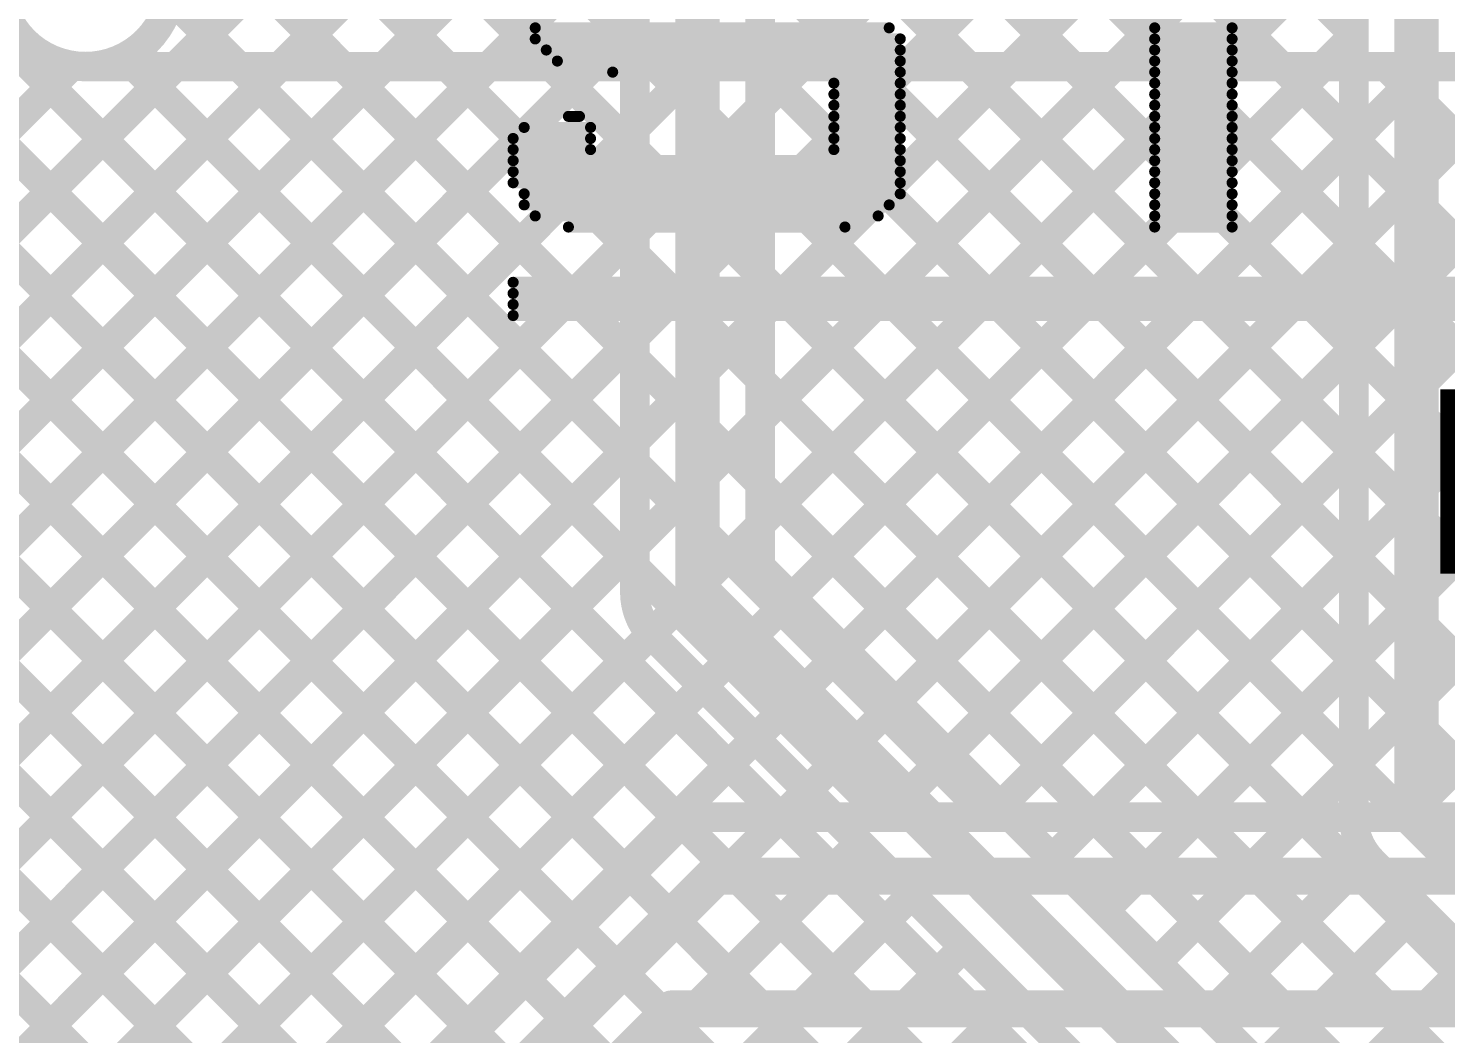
# Model space of a CAD drawing. Header units: millimetres. Extents: x -0.32 to 3.69, y -0.11 to 2.37.
# Drawn here: x 0.4185 to 0.8029, y 1.3593 to 1.6319 of the extents above; entities that cross this region are included whole.
import ezdxf

# ---------------------------------------------------------------- set-up
doc = ezdxf.new("R2010")
doc.units = ezdxf.units.MM
doc.header["$MEASUREMENT"] = 0
for name, color, linetype in [('BottomLayer', 5, 'Continuous'), ('TopLayer', 1, 'Continuous'), ('TopOverlay', 2, 'Continuous')]:
    doc.layers.add(name, color=color, linetype=linetype)
doc.styles.add('Agency FB', font='', dxfattribs={"height": 0.2})
doc.styles.get('Agency FB').set_extended_font_data('Agency FB')

msp = doc.modelspace()

# ---------------------------------------------------------------- linework, layer by layer
at = {"layer": 'BottomLayer'}
for points, const_width in [([(0.13203, 1.9085), (0.62253, 1.418)], 0.008), ([(0.10724, 1.90501), (0.59625, 1.416)], 0.008), ([(0.0931, 1.89086), (0.58167, 1.4023)], 0.008), ([(0.07896, 1.87672), (0.56753, 1.38815)], 0.008), ([(0.06481, 1.86258), (0.55338, 1.37401)], 0.008), ([(0.05067, 1.84844), (0.53924, 1.35987)], 0.008), ([(0.03653, 1.8343), (0.5251, 1.34573)], 0.008), ([(0.02239, 1.82015), (0.51096, 1.33158)], 0.008), ([(0.00825, 1.80601), (0.49682, 1.31744)], 0.008), ([(-0.0035, 1.78947), (0.48267, 1.3033)], 0.008), ([(0.65089, 1.418), (0.86733, 1.63444)], 0.008), ([(0.62261, 1.418), (0.82726, 1.62265)], 0.008), ([(0.67918, 1.418), (0.88357, 1.6224)], 0.008), ([(-0.0035, 1.18787), (0.4304, 1.62178)], 0.008), ([(-0.0035, 1.15959), (0.45841, 1.6215)], 0.008), ([(-0.0035, 1.1313), (0.4867, 1.6215)], 0.008), ([(0.00086, 1.10738), (0.51498, 1.6215)], 0.008), ([(0.015, 1.09323), (0.54327, 1.6215)], 0.008), ([(0.11313, 1.16308), (0.57155, 1.6215)], 0.008), ([(0.13617, 1.15783), (0.59983, 1.6215)], 0.008), ([(0.16445, 1.15783), (0.62812, 1.6215)], 0.008), ([(0.19274, 1.15783), (0.6564, 1.6215)], 0.008), ([(0.22102, 1.15783), (0.68469, 1.6215)], 0.008), ([(0.24931, 1.15783), (0.71297, 1.6215)], 0.008), ([(0.27759, 1.15783), (0.74126, 1.6215)], 0.008), ([(0.30587, 1.15783), (0.76954, 1.6215)], 0.008), ([(0.33416, 1.15783), (0.79782, 1.6215)], 0.008), ([(0.434, 1.6215), (0.696, 1.6215)], 0.008), ([(0.44732, 1.6215), (0.65082, 1.418)], 0.008), ([(0.4756, 1.6215), (0.6791, 1.418)], 0.008), ([(0.50388, 1.6215), (0.70738, 1.418)], 0.008), ([(0.53217, 1.6215), (0.73567, 1.418)], 0.008), ([(0.56045, 1.6215), (0.76395, 1.418)], 0.008), ([(0.58874, 1.6215), (0.79224, 1.418)], 0.008), ([(0.61702, 1.6215), (0.82052, 1.418)], 0.008), ([(0.64531, 1.6215), (0.84881, 1.418)], 0.008), ([(0.67359, 1.6215), (0.87709, 1.418)], 0.008), ([(0.696, 1.6215), (0.82, 1.6215)], 0.008), ([(0.70187, 1.6215), (0.8989, 1.42448)], 0.008), ([(0.70746, 1.418), (0.91096, 1.6215)], 0.008), ([(0.73016, 1.6215), (1.33881, 1.01285)], 0.008), ([(0.73575, 1.418), (0.93925, 1.6215)], 0.008), ([(0.75844, 1.6215), (1.36653, 1.01341)], 0.008), ([(0.76403, 1.418), (0.96753, 1.6215)], 0.008), ([(0.78673, 1.6215), (1.39482, 1.01341)], 0.008), ([(0.79231, 1.418), (0.99581, 1.6215)], 0.008), ([(0.604, 1.418), (0.87874, 1.418)], 0.008), ([(0.33721, 1.15783), (0.59267, 1.4133)], 0.008), ([(0.34383, 1.14183), (0.604, 1.402)], 0.01), ([(0.604, 1.402), (0.895, 1.402)], 0.01), ([(0.33724, 1.11024), (0.593, 1.366)], 0.01), ([(0.593, 1.366), (0.895, 1.366)], 0.01)]:
    msp.add_lwpolyline(points, dxfattribs=dict(at, const_width=const_width))
at = {"layer": 'BottomLayer', "const_width": 0.008}
for points in [[(0.434, 1.6215, -1), (0.434, 1.6685)], [(0.59267, 1.4133, -0.199231), (0.604, 1.418)], [(0.59269, 1.41331, -0.198912), (0.604, 1.418)]]:
    msp.add_lwpolyline(points, format="xyb", dxfattribs=at)
at = {"layer": 'BottomLayer'}
for points, const_width in [([(0.4284, 1.62178, 1), (0.4324, 1.62178, 1)], 0.004), ([(0.432, 1.6215, 1), (0.436, 1.6215, 1)], 0.004), ([(0.432, 1.6215, 1), (0.436, 1.6215, 1)], 0.004), ([(0.44532, 1.6215, 1), (0.44932, 1.6215, 1)], 0.004), ([(0.45641, 1.6215, 1), (0.46041, 1.6215, 1)], 0.004), ([(0.4736, 1.6215, 1), (0.4776, 1.6215, 1)], 0.004), ([(0.4847, 1.6215, 1), (0.4887, 1.6215, 1)], 0.004), ([(0.50188, 1.6215, 1), (0.50588, 1.6215, 1)], 0.004), ([(0.51298, 1.6215, 1), (0.51698, 1.6215, 1)], 0.004), ([(0.53017, 1.6215, 1), (0.53417, 1.6215, 1)], 0.004), ([(0.54127, 1.6215, 1), (0.54527, 1.6215, 1)], 0.004), ([(0.55845, 1.6215, 1), (0.56245, 1.6215, 1)], 0.004), ([(0.56955, 1.6215, 1), (0.57355, 1.6215, 1)], 0.004), ([(0.58674, 1.6215, 1), (0.59074, 1.6215, 1)], 0.004), ([(0.59783, 1.6215, 1), (0.60183, 1.6215, 1)], 0.004), ([(0.61502, 1.6215, 1), (0.61902, 1.6215, 1)], 0.004), ([(0.62612, 1.6215, 1), (0.63012, 1.6215, 1)], 0.004), ([(0.64331, 1.6215, 1), (0.64731, 1.6215, 1)], 0.004), ([(0.6544, 1.6215, 1), (0.6584, 1.6215, 1)], 0.004), ([(0.67159, 1.6215, 1), (0.67559, 1.6215, 1)], 0.004), ([(0.68269, 1.6215, 1), (0.68669, 1.6215, 1)], 0.004), ([(0.694, 1.6215, 1), (0.698, 1.6215, 1)], 0.004), ([(0.694, 1.6215, 1), (0.698, 1.6215, 1)], 0.004), ([(0.69987, 1.6215, 1), (0.70387, 1.6215, 1)], 0.004), ([(0.71097, 1.6215, 1), (0.71497, 1.6215, 1)], 0.004), ([(0.72816, 1.6215, 1), (0.73216, 1.6215, 1)], 0.004), ([(0.73926, 1.6215, 1), (0.74326, 1.6215, 1)], 0.004), ([(0.75644, 1.6215, 1), (0.76044, 1.6215, 1)], 0.004), ([(0.76754, 1.6215, 1), (0.77154, 1.6215, 1)], 0.004), ([(0.78473, 1.6215, 1), (0.78873, 1.6215, 1)], 0.004), ([(0.79582, 1.6215, 1), (0.79982, 1.6215, 1)], 0.004), ([(0.59425, 1.416, 1), (0.59825, 1.416, 1)], 0.004), ([(0.602, 1.418, 1), (0.606, 1.418, 1)], 0.004), ([(0.602, 1.418, 1), (0.606, 1.418, 1)], 0.004), ([(0.602, 1.418, 1), (0.606, 1.418, 1)], 0.004), ([(0.62053, 1.418, 1), (0.62453, 1.418, 1)], 0.004), ([(0.62061, 1.418, 1), (0.62461, 1.418, 1)], 0.004), ([(0.64882, 1.418, 1), (0.65282, 1.418, 1)], 0.004), ([(0.64889, 1.418, 1), (0.65289, 1.418, 1)], 0.004), ([(0.6771, 1.418, 1), (0.6811, 1.418, 1)], 0.004), ([(0.67718, 1.418, 1), (0.68118, 1.418, 1)], 0.004), ([(0.70538, 1.418, 1), (0.70938, 1.418, 1)], 0.004), ([(0.70546, 1.418, 1), (0.70946, 1.418, 1)], 0.004), ([(0.73367, 1.418, 1), (0.73767, 1.418, 1)], 0.004), ([(0.73375, 1.418, 1), (0.73775, 1.418, 1)], 0.004), ([(0.76195, 1.418, 1), (0.76595, 1.418, 1)], 0.004), ([(0.76203, 1.418, 1), (0.76603, 1.418, 1)], 0.004), ([(0.79024, 1.418, 1), (0.79424, 1.418, 1)], 0.004), ([(0.79031, 1.418, 1), (0.79431, 1.418, 1)], 0.004), ([(0.59067, 1.4133, 1), (0.59467, 1.4133, 1)], 0.004), ([(0.59067, 1.4133, 1), (0.59467, 1.4133, 1)], 0.004), ([(0.59069, 1.41331, 1), (0.59469, 1.41331, 1)], 0.004), ([(0.6015, 1.402, 1), (0.6065, 1.402, 1)], 0.005), ([(0.6015, 1.402, 1), (0.6065, 1.402, 1)], 0.005), ([(0.57967, 1.4023, 1), (0.58367, 1.4023, 1)], 0.004), ([(0.56553, 1.38815, 1), (0.56953, 1.38815, 1)], 0.004), ([(0.55138, 1.37401, 1), (0.55538, 1.37401, 1)], 0.004), ([(0.5905, 1.366, 1), (0.5955, 1.366, 1)], 0.005), ([(0.5905, 1.366, 1), (0.5955, 1.366, 1)], 0.005), ([(0.53724, 1.35987, 1), (0.54124, 1.35987, 1)], 0.004)]:
    msp.add_lwpolyline(points, format="xyb", close=True, dxfattribs=dict(at, const_width=const_width))
at = {"layer": 'TopLayer'}
for points, const_width in [([(0.4575, 1.95073), (0.778, 1.63023)], 0.008), ([(0.10543, 1.9351), (1.6622, 0.37833)], 0.008), ([(0.4575, 1.92244), (0.778, 1.60194)], 0.008), ([(0.09129, 1.92096), (1.6622, 0.35005)], 0.008), ([(0.07715, 1.90681), (1.6622, 0.32177)], 0.008), ([(0.106, 1.26909), (0.74441, 1.9075)], 0.008), ([(0.106, 1.2408), (0.7727, 1.9075)], 0.008), ([(0.617, 1.61038), (0.91412, 1.9075)], 0.008), ([(0.617, 1.5821), (0.9424, 1.9075)], 0.008), ([(0.06301, 1.89267), (1.22082, 0.73486)], 0.008), ([(0.4575, 1.89416), (0.778, 1.57366)], 0.008), ([(0.04886, 1.87853), (1.18989, 0.7375)], 0.008), ([(0.617, 1.55381), (0.94182, 1.87863)], 0.008), ([(0.03472, 1.86439), (1.16161, 0.7375)], 0.008), ([(0.4575, 1.86587), (0.778, 1.54537)], 0.008), ([(0.02058, 1.85025), (1.13333, 0.7375)], 0.008), ([(0.0175, 1.82504), (1.10504, 0.7375)], 0.008), ([(0.0175, 1.79676), (1.07676, 0.7375)], 0.008), ([(0.0175, 1.76847), (1.04847, 0.7375)], 0.008), ([(0.4575, 1.75274), (0.583, 1.62724)], 0.008), ([(0.4575, 1.72445), (0.583, 1.59895)], 0.008), ([(0.4575, 1.69617), (0.583, 1.57067)], 0.008), ([(0.106, 1.21252), (0.57744, 1.68396)], 0.008), ([(0.6, 1.479), (0.6, 1.6806)], 0.012), ([(0.617, 1.52553), (0.77219, 1.68072)], 0.008), ([(0.795, 1.418), (0.795, 1.6806)], 0.012), ([(0.62166, 1.67343), (0.778, 1.51709)], 0.008), ([(0.4575, 1.66788), (0.583, 1.54238)], 0.008), ([(0.583, 1.479), (0.583, 1.66539)], 0.008), ([(0.617, 1.48604), (0.617, 1.66539)], 0.008), ([(0.778, 1.418), (0.778, 1.66539)], 0.008), ([(0.11577, 1.194), (0.583, 1.66123)], 0.008), ([(0.617, 1.49724), (0.778, 1.65824)], 0.008), ([(0.617, 1.64981), (0.778, 1.48881)], 0.008), ([(0.45699, 1.64011), (0.583, 1.5141)], 0.008), ([(0.14405, 1.194), (0.583, 1.63295)], 0.008), ([(0.62554, 1.4775), (0.778, 1.62996)], 0.008), ([(0.44473, 1.62409), (0.583, 1.48582)], 0.008), ([(0.106, 1.29737), (0.4304, 1.62178)], 0.008), ([(0.617, 1.62152), (0.778, 1.46052)], 0.008), ([(0.17233, 1.194), (0.583, 1.60467)], 0.008), ([(0.63968, 1.46336), (0.778, 1.60168)], 0.008), ([(0.617, 1.59324), (0.778, 1.43224)], 0.008), ([(0.21262, 1.206), (0.583, 1.57638)], 0.008), ([(0.65382, 1.44922), (0.778, 1.57339)], 0.008), ([(0.617, 1.56495), (0.85795, 1.324)], 0.008), ([(0.2409, 1.206), (0.583, 1.5481)], 0.008), ([(0.66797, 1.43507), (0.778, 1.54511)], 0.008), ([(0.617, 1.53667), (0.82967, 1.324)], 0.008), ([(0.26919, 1.206), (0.583, 1.51981)], 0.008), ([(0.68211, 1.42093), (0.778, 1.51682)], 0.008), ([(0.617, 1.50838), (0.80138, 1.324)], 0.008), ([(0.275, 1.18353), (0.583, 1.49153)], 0.008), ([(0.69625, 1.40679), (0.778, 1.48854)], 0.008), ([(0.617, 1.48604), (0.77904, 1.324)], 0.008), ([(0.6, 1.479), (0.772, 1.307)], 0.012), ([(0.275, 1.15524), (0.58737, 1.46762)], 0.008), ([(0.588, 1.46696), (0.75996, 1.295)], 0.008), ([(0.71039, 1.39265), (0.778, 1.46025)], 0.008), ([(0.275, 1.12696), (0.6015, 1.45346)], 0.008), ([(0.275, 1.09868), (0.61564, 1.43932)], 0.008), ([(0.72454, 1.37851), (0.778, 1.43197)], 0.008), ([(0.275, 1.07039), (0.62978, 1.42518)], 0.008), ([(0.795, 1.418), (0.887, 1.326)], 0.012), ([(0.265, 1.03211), (0.64393, 1.41103)], 0.008), ([(0.73868, 1.36436), (0.78171, 1.4074)], 0.008), ([(0.783, 1.40596), (0.86496, 1.324)], 0.008), ([(0.265, 1.00382), (0.65807, 1.39689)], 0.008), ([(0.75282, 1.35022), (0.79578, 1.39318)], 0.008), ([(0.265, 0.97554), (0.67221, 1.38275)], 0.008), ([(0.76696, 1.33608), (0.80992, 1.37904)], 0.008), ([(0.265, 0.94725), (0.68635, 1.36861)], 0.008)]:
    msp.add_lwpolyline(points, dxfattribs=dict(at, const_width=const_width))
at = {"layer": 'TopLayer', "const_width": 0.008}
for points in [[(0.4575, 1.645, -1), (0.4105, 1.645)], [(0.588, 1.46696, -0.199327), (0.583, 1.479)], [(0.58798, 1.46698, -0.198912), (0.583, 1.479)], [(0.783, 1.40596, -0.199327), (0.778, 1.418)], [(0.78298, 1.40598, -0.198912), (0.778, 1.418)]]:
    msp.add_lwpolyline(points, format="xyb", dxfattribs=at)
at = {"layer": 'TopLayer'}
for points, const_width in [([(0.581, 1.63295, 1), (0.585, 1.63295, 1)], 0.004), ([(0.776, 1.63023, 1), (0.78, 1.63023, 1)], 0.004), ([(0.776, 1.62996, 1), (0.78, 1.62996, 1)], 0.004), ([(0.581, 1.62724, 1), (0.585, 1.62724, 1)], 0.004), ([(0.44273, 1.62409, 1), (0.44673, 1.62409, 1)], 0.004), ([(0.4284, 1.62178, 1), (0.4324, 1.62178, 1)], 0.004), ([(0.615, 1.62152, 1), (0.619, 1.62152, 1)], 0.004), ([(0.615, 1.61038, 1), (0.619, 1.61038, 1)], 0.004), ([(0.581, 1.60467, 1), (0.585, 1.60467, 1)], 0.004), ([(0.581, 1.59895, 1), (0.585, 1.59895, 1)], 0.004), ([(0.776, 1.60194, 1), (0.78, 1.60194, 1)], 0.004), ([(0.776, 1.60168, 1), (0.78, 1.60168, 1)], 0.004), ([(0.615, 1.59324, 1), (0.619, 1.59324, 1)], 0.004), ([(0.615, 1.5821, 1), (0.619, 1.5821, 1)], 0.004), ([(0.581, 1.57638, 1), (0.585, 1.57638, 1)], 0.004), ([(0.776, 1.57366, 1), (0.78, 1.57366, 1)], 0.004), ([(0.776, 1.57339, 1), (0.78, 1.57339, 1)], 0.004), ([(0.581, 1.57067, 1), (0.585, 1.57067, 1)], 0.004), ([(0.615, 1.56495, 1), (0.619, 1.56495, 1)], 0.004), ([(0.615, 1.55381, 1), (0.619, 1.55381, 1)], 0.004), ([(0.581, 1.5481, 1), (0.585, 1.5481, 1)], 0.004), ([(0.776, 1.54537, 1), (0.78, 1.54537, 1)], 0.004), ([(0.776, 1.54511, 1), (0.78, 1.54511, 1)], 0.004), ([(0.581, 1.54238, 1), (0.585, 1.54238, 1)], 0.004), ([(0.615, 1.53667, 1), (0.619, 1.53667, 1)], 0.004), ([(0.615, 1.52553, 1), (0.619, 1.52553, 1)], 0.004), ([(0.581, 1.51981, 1), (0.585, 1.51981, 1)], 0.004), ([(0.776, 1.51709, 1), (0.78, 1.51709, 1)], 0.004), ([(0.776, 1.51682, 1), (0.78, 1.51682, 1)], 0.004), ([(0.581, 1.5141, 1), (0.585, 1.5141, 1)], 0.004), ([(0.615, 1.50838, 1), (0.619, 1.50838, 1)], 0.004), ([(0.615, 1.49724, 1), (0.619, 1.49724, 1)], 0.004), ([(0.581, 1.49153, 1), (0.585, 1.49153, 1)], 0.004), ([(0.776, 1.48881, 1), (0.78, 1.48881, 1)], 0.004), ([(0.776, 1.48854, 1), (0.78, 1.48854, 1)], 0.004), ([(0.581, 1.48582, 1), (0.585, 1.48582, 1)], 0.004), ([(0.615, 1.48604, 1), (0.619, 1.48604, 1)], 0.004), ([(0.615, 1.48604, 1), (0.619, 1.48604, 1)], 0.004), ([(0.597, 1.479, 1), (0.603, 1.479, 1)], 0.006), ([(0.597, 1.479, 1), (0.603, 1.479, 1)], 0.006), ([(0.581, 1.479, 1), (0.585, 1.479, 1)], 0.004), ([(0.581, 1.479, 1), (0.585, 1.479, 1)], 0.004), ([(0.581, 1.479, 1), (0.585, 1.479, 1)], 0.004), ([(0.62354, 1.4775, 1), (0.62754, 1.4775, 1)], 0.004), ([(0.58537, 1.46762, 1), (0.58937, 1.46762, 1)], 0.004), ([(0.58598, 1.46698, 1), (0.58998, 1.46698, 1)], 0.004), ([(0.586, 1.46696, 1), (0.59, 1.46696, 1)], 0.004), ([(0.586, 1.46696, 1), (0.59, 1.46696, 1)], 0.004), ([(0.63768, 1.46336, 1), (0.64168, 1.46336, 1)], 0.004), ([(0.776, 1.46052, 1), (0.78, 1.46052, 1)], 0.004), ([(0.776, 1.46025, 1), (0.78, 1.46025, 1)], 0.004), ([(0.5995, 1.45346, 1), (0.6035, 1.45346, 1)], 0.004), ([(0.65182, 1.44922, 1), (0.65582, 1.44922, 1)], 0.004), ([(0.61364, 1.43932, 1), (0.61764, 1.43932, 1)], 0.004), ([(0.66597, 1.43507, 1), (0.66997, 1.43507, 1)], 0.004), ([(0.776, 1.43224, 1), (0.78, 1.43224, 1)], 0.004), ([(0.776, 1.43197, 1), (0.78, 1.43197, 1)], 0.004), ([(0.62778, 1.42518, 1), (0.63178, 1.42518, 1)], 0.004), ([(0.68011, 1.42093, 1), (0.68411, 1.42093, 1)], 0.004), ([(0.792, 1.418, 1), (0.798, 1.418, 1)], 0.006), ([(0.792, 1.418, 1), (0.798, 1.418, 1)], 0.006), ([(0.776, 1.418, 1), (0.78, 1.418, 1)], 0.004), ([(0.776, 1.418, 1), (0.78, 1.418, 1)], 0.004), ([(0.776, 1.418, 1), (0.78, 1.418, 1)], 0.004), ([(0.64193, 1.41103, 1), (0.64593, 1.41103, 1)], 0.004), ([(0.69425, 1.40679, 1), (0.69825, 1.40679, 1)], 0.004), ([(0.77971, 1.4074, 1), (0.78371, 1.4074, 1)], 0.004), ([(0.78098, 1.40598, 1), (0.78498, 1.40598, 1)], 0.004), ([(0.781, 1.40596, 1), (0.785, 1.40596, 1)], 0.004), ([(0.781, 1.40596, 1), (0.785, 1.40596, 1)], 0.004), ([(0.65607, 1.39689, 1), (0.66007, 1.39689, 1)], 0.004), ([(0.70839, 1.39265, 1), (0.71239, 1.39265, 1)], 0.004), ([(0.79378, 1.39318, 1), (0.79778, 1.39318, 1)], 0.004), ([(0.67021, 1.38275, 1), (0.67421, 1.38275, 1)], 0.004), ([(0.72254, 1.37851, 1), (0.72654, 1.37851, 1)], 0.004), ([(0.68435, 1.36861, 1), (0.68835, 1.36861, 1)], 0.004), ([(0.73668, 1.36436, 1), (0.74068, 1.36436, 1)], 0.004)]:
    msp.add_lwpolyline(points, format="xyb", close=True, dxfattribs=dict(at, const_width=const_width))
at = {"layer": 'TopOverlay', "const_width": 0.003}
for points in [[(0.556, 1.632), (0.652, 1.632)], [(0.556, 1.629), (0.655, 1.629)], [(0.724, 1.632), (0.745, 1.632)], [(0.724, 1.629), (0.745, 1.629)], [(0.559, 1.626), (0.655, 1.626)], [(0.724, 1.626), (0.745, 1.626)], [(0.562, 1.623), (0.655, 1.623)], [(0.724, 1.623), (0.745, 1.623)], [(0.577, 1.62), (0.655, 1.62)], [(0.637, 1.617), (0.655, 1.617)], [(0.724, 1.62), (0.745, 1.62)], [(0.724, 1.617), (0.745, 1.617)], [(0.637, 1.614), (0.655, 1.614)], [(0.724, 1.614), (0.745, 1.614)], [(0.637, 1.611), (0.655, 1.611)], [(0.724, 1.611), (0.745, 1.611)], [(0.565, 1.608), (0.568, 1.608)], [(0.637, 1.608), (0.655, 1.608)], [(0.724, 1.608), (0.745, 1.608)], [(0.55, 1.602), (0.571, 1.602)], [(0.553, 1.605), (0.571, 1.605)], [(0.637, 1.605), (0.655, 1.605)], [(0.637, 1.602), (0.655, 1.602)], [(0.724, 1.605), (0.745, 1.605)], [(0.724, 1.602), (0.745, 1.602)], [(0.55, 1.599), (0.571, 1.599)], [(0.637, 1.599), (0.655, 1.599)], [(0.724, 1.599), (0.745, 1.599)], [(0.55, 1.596), (0.655, 1.596)], [(0.724, 1.596), (0.745, 1.596)], [(0.55, 1.593), (0.655, 1.593)], [(0.55, 1.59), (0.655, 1.59)], [(0.724, 1.593), (0.745, 1.593)], [(0.724, 1.59), (0.745, 1.59)], [(0.553, 1.587), (0.655, 1.587)], [(0.724, 1.587), (0.745, 1.587)], [(0.553, 1.584), (0.652, 1.584)], [(0.724, 1.584), (0.745, 1.584)], [(0.556, 1.581), (0.649, 1.581)], [(0.724, 1.581), (0.745, 1.581)], [(0.565, 1.578), (0.64, 1.578)], [(0.724, 1.578), (0.745, 1.578)], [(0.55, 1.563), (1.183, 1.563)], [(0.55, 1.56), (1.189, 1.56)], [(0.55, 1.557), (1.195, 1.557)], [(0.55, 1.554), (1.198, 1.554)]]:
    msp.add_lwpolyline(points, dxfattribs=at)
at = {"layer": 'TopOverlay', "const_width": 0.0015}
for points in [[(0.55525, 1.632, 1), (0.55675, 1.632, 1)], [(0.55525, 1.629, 1), (0.55675, 1.629, 1)], [(0.65125, 1.632, 1), (0.65275, 1.632, 1)], [(0.65425, 1.629, 1), (0.65575, 1.629, 1)], [(0.72325, 1.632, 1), (0.72475, 1.632, 1)], [(0.72325, 1.629, 1), (0.72475, 1.629, 1)], [(0.74425, 1.632, 1), (0.74575, 1.632, 1)], [(0.74425, 1.629, 1), (0.74575, 1.629, 1)], [(0.55825, 1.626, 1), (0.55975, 1.626, 1)], [(0.65425, 1.626, 1), (0.65575, 1.626, 1)], [(0.72325, 1.626, 1), (0.72475, 1.626, 1)], [(0.74425, 1.626, 1), (0.74575, 1.626, 1)], [(0.56125, 1.623, 1), (0.56275, 1.623, 1)], [(0.65425, 1.623, 1), (0.65575, 1.623, 1)], [(0.72325, 1.623, 1), (0.72475, 1.623, 1)], [(0.74425, 1.623, 1), (0.74575, 1.623, 1)], [(0.57625, 1.62, 1), (0.57775, 1.62, 1)], [(0.63625, 1.617, 1), (0.63775, 1.617, 1)], [(0.65425, 1.62, 1), (0.65575, 1.62, 1)], [(0.65425, 1.617, 1), (0.65575, 1.617, 1)], [(0.72325, 1.62, 1), (0.72475, 1.62, 1)], [(0.72325, 1.617, 1), (0.72475, 1.617, 1)], [(0.74425, 1.62, 1), (0.74575, 1.62, 1)], [(0.74425, 1.617, 1), (0.74575, 1.617, 1)], [(0.63625, 1.614, 1), (0.63775, 1.614, 1)], [(0.65425, 1.614, 1), (0.65575, 1.614, 1)], [(0.72325, 1.614, 1), (0.72475, 1.614, 1)], [(0.74425, 1.614, 1), (0.74575, 1.614, 1)], [(0.63625, 1.611, 1), (0.63775, 1.611, 1)], [(0.65425, 1.611, 1), (0.65575, 1.611, 1)], [(0.72325, 1.611, 1), (0.72475, 1.611, 1)], [(0.74425, 1.611, 1), (0.74575, 1.611, 1)], [(0.56425, 1.608, 1), (0.56575, 1.608, 1)], [(0.56725, 1.608, 1), (0.56875, 1.608, 1)], [(0.63625, 1.608, 1), (0.63775, 1.608, 1)], [(0.65425, 1.608, 1), (0.65575, 1.608, 1)], [(0.72325, 1.608, 1), (0.72475, 1.608, 1)], [(0.74425, 1.608, 1), (0.74575, 1.608, 1)], [(0.54925, 1.602, 1), (0.55075, 1.602, 1)], [(0.55225, 1.605, 1), (0.55375, 1.605, 1)], [(0.57025, 1.605, 1), (0.57175, 1.605, 1)], [(0.57025, 1.602, 1), (0.57175, 1.602, 1)], [(0.63625, 1.605, 1), (0.63775, 1.605, 1)], [(0.63625, 1.602, 1), (0.63775, 1.602, 1)], [(0.65425, 1.605, 1), (0.65575, 1.605, 1)], [(0.65425, 1.602, 1), (0.65575, 1.602, 1)], [(0.72325, 1.605, 1), (0.72475, 1.605, 1)], [(0.72325, 1.602, 1), (0.72475, 1.602, 1)], [(0.74425, 1.605, 1), (0.74575, 1.605, 1)], [(0.74425, 1.602, 1), (0.74575, 1.602, 1)], [(0.54925, 1.599, 1), (0.55075, 1.599, 1)], [(0.57025, 1.599, 1), (0.57175, 1.599, 1)], [(0.63625, 1.599, 1), (0.63775, 1.599, 1)], [(0.65425, 1.599, 1), (0.65575, 1.599, 1)], [(0.72325, 1.599, 1), (0.72475, 1.599, 1)], [(0.74425, 1.599, 1), (0.74575, 1.599, 1)], [(0.54925, 1.596, 1), (0.55075, 1.596, 1)], [(0.65425, 1.596, 1), (0.65575, 1.596, 1)], [(0.72325, 1.596, 1), (0.72475, 1.596, 1)], [(0.74425, 1.596, 1), (0.74575, 1.596, 1)], [(0.54925, 1.593, 1), (0.55075, 1.593, 1)], [(0.54925, 1.59, 1), (0.55075, 1.59, 1)], [(0.65425, 1.593, 1), (0.65575, 1.593, 1)], [(0.65425, 1.59, 1), (0.65575, 1.59, 1)], [(0.72325, 1.593, 1), (0.72475, 1.593, 1)], [(0.72325, 1.59, 1), (0.72475, 1.59, 1)], [(0.74425, 1.593, 1), (0.74575, 1.593, 1)], [(0.74425, 1.59, 1), (0.74575, 1.59, 1)], [(0.55225, 1.587, 1), (0.55375, 1.587, 1)], [(0.65425, 1.587, 1), (0.65575, 1.587, 1)], [(0.72325, 1.587, 1), (0.72475, 1.587, 1)], [(0.74425, 1.587, 1), (0.74575, 1.587, 1)], [(0.55225, 1.584, 1), (0.55375, 1.584, 1)], [(0.65125, 1.584, 1), (0.65275, 1.584, 1)], [(0.72325, 1.584, 1), (0.72475, 1.584, 1)], [(0.74425, 1.584, 1), (0.74575, 1.584, 1)], [(0.55525, 1.581, 1), (0.55675, 1.581, 1)], [(0.64825, 1.581, 1), (0.64975, 1.581, 1)], [(0.72325, 1.581, 1), (0.72475, 1.581, 1)], [(0.74425, 1.581, 1), (0.74575, 1.581, 1)], [(0.56425, 1.578, 1), (0.56575, 1.578, 1)], [(0.63925, 1.578, 1), (0.64075, 1.578, 1)], [(0.72325, 1.578, 1), (0.72475, 1.578, 1)], [(0.74425, 1.578, 1), (0.74575, 1.578, 1)], [(0.54925, 1.563, 1), (0.55075, 1.563, 1)], [(0.54925, 1.56, 1), (0.55075, 1.56, 1)], [(0.54925, 1.557, 1), (0.55075, 1.557, 1)], [(0.54925, 1.554, 1), (0.55075, 1.554, 1)]]:
    msp.add_lwpolyline(points, format="xyb", close=True, dxfattribs=at)

# ---------------------------------------------------------------- texts
at = {"layer": 'TopOverlay', "style": 'Agency FB'}
msp.add_text('Manufacturing Security Solutions for the Self Storage Industry', height=0.05, rotation=360, dxfattribs=at).set_placement((0.796, 1.484))

doc.saveas('drawing.dxf')
